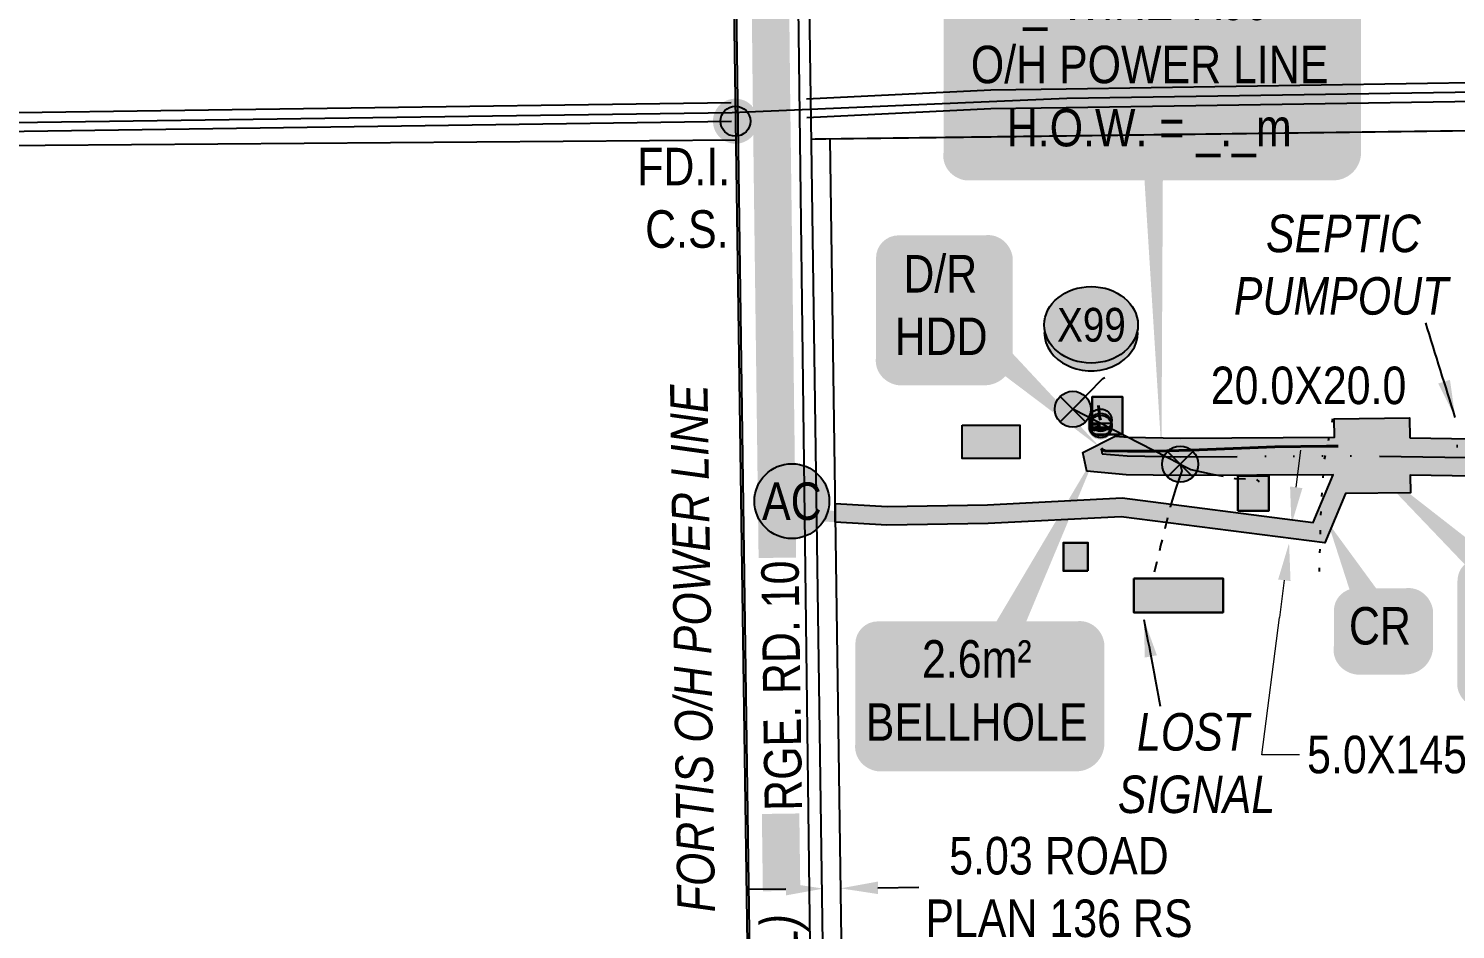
# Model space of a CAD drawing. Extents: x 57693 to 70573, y 5994359 to 6008381.
# Drawn here: x 64982.6 to 65363.4, y 5996692.8 to 5996933 of the extents above; entities that cross this region are included whole.
import ezdxf
from ezdxf.enums import TextEntityAlignment as Align

# ---------------------------------------------------------------- set-up
doc = ezdxf.new("R2010")
doc.units = 0
doc.header["$LTSCALE"] = 5
doc.header["$PDSIZE"] = -3
for name, pattern in [('COOP2', [10, 5, -1, 0, -1, 0, -1, 0, -1, 0, -1]), ('DASHDOT', [25.4, 12.7, -6.35, 0, -6.35]), ('foc-TOPO', [1, 0.2, -0.8]), ('POWERLINE5', [7.8, 2.4, -0.6, 0.6, -0.6, 0.6, -0.6, 2.4])]:
    doc.linetypes.add(name, pattern=pattern)
doc.layers.get('Defpoints').update_dxf_attribs({"color": 9})
for name, color, linetype in [('AS-POWER', 104, 'foc-POWER'), ('AS-POWER-EXISTING', 72, 'POWERLINE5'), ('AS-POWER-EXISTING-PP', 72, 'Continuous'), ('AS-POWER-T', 104, 'Continuous'), ('AS-RESIDENCE', 14, 'Continuous'), ('AS-ROADS', 254, 'Continuous'), ('AS-SYMBOL', 7, 'Continuous'), ('AS-TELEPHONE', 224, 'foc-TEL'), ('CG-NOTES', 7, 'Continuous'), ('F-RW', 190, 'Continuous'), ('L-MON', 1, 'Continuous'), ('L-ROAD-T', 7, 'Continuous'), ('L-SEC', 7, 'Continuous'), ('L-TITLEDB', 4, 'Continuous'), ('L-TITLEDB-T', 4, 'Continuous'), ('P-APEX RECON PAY ITEMS', 240, 'Continuous'), ('P-APEX RECON-10m BUFFER', 51, 'COOP2'), ('P-APEX RECON-URBAN', 30, 'COOP2'), ('P-APEX RECON-WORK AREA', 104, 'Continuous'), ('P-CROSSINGS', 250, 'Continuous'), ('T-VEGETATION CHANGE', 104, 'foc-TOPO')]:
    doc.layers.add(name, color=color, linetype=linetype)
for name, color, linetype, lineweight in [('AS-RECON EXISTING', 151, 'DASHDOT', 40), ('P-APEX RECON-TWS-T', 104, 'Continuous', 9), ('T-TEXT', 48, 'Continuous', 18)]:
    doc.layers.add(name, color=color, linetype=linetype, lineweight=lineweight)
doc.layers.add('AS-STRUCTURE', color=7, linetype='Continuous', lineweight=30, true_color=0x595959)
doc.layers.add('AS-STRUCTURE-H', color=7, linetype='Continuous', true_color=0xa8a8a8)
doc.layers.add('P-APEX RECON-TO BE DRILLED-H', color=7, linetype='Continuous', true_color=0xffafe1)
doc.styles.add('1.8', font='ARIALN.TTF', dxfattribs={"height": 2})
doc.styles.add('175L', font='ARIALN.TTF', dxfattribs={"height": 10})
doc.styles.add('80', font='ARIALN.TTF', dxfattribs={"height": 10})
doc.styles.add('80CG', font='ARIALN.TTF', dxfattribs={"height": 10})
doc.styles.add('80L', font='ARIALN.TTF', dxfattribs={"height": 10})
doc.styles.add('80LS', font='ARIALNI.TTF', dxfattribs={"height": 10})
doc.styles.add('Crossing', font='ARIALN.TTF', dxfattribs={"height": 10})
doc.styles.add('foc-LtypeFont', font='ARIALN.TTF', dxfattribs={"height": 7.35})
doc.linetypes.add('foc-POWER', pattern='A,6,-1,["P",foc-LtypeFont,S=0.2,R=0,X=-0.625,Y=-0.75],-1.24,4', length=12.24)
doc.linetypes.add('foc-POWER-NOLINE', pattern='A,0,-4,["P",foc-LtypeFont,S=0.2,R=0,X=-0.625,Y=-0.75],-8.24', length=12.24)
doc.linetypes.add('foc-TEL', pattern='A,2,-1,["T",foc-LtypeFont,S=0.2,R=0,X=-0.425,Y=-0.75],-1.24,8', length=12.24)
doc.dimstyles.new('Compass 1 000', dxfattribs={"dimtxt": 1.8, "dimasz": 2, "dimexe": 0.2, "dimexo": 0.0625, "dimgap": 0.5, "dimtad": 0, "dimtih": 1, "dimtoh": 1, "dimzin": 0, "dimdsep": 46, "dimtxsty": '1.8', "dimcen": 0.1, "dimse1": 1, "dimse2": 1, "dimclrd": 256, "dimclrt": 256, "dimaunit": 1, "dimadec": 4, "dimazin": 0, "dimtfac": 0.06, "dimtofl": 0, "dimtmove": 0, "dimatfit": 0, "dimfxl": 0.2, "dimtolj": 1, "dimtzin": 0, "dimlwd": -1, "dimarcsym": 0})
doc.dimstyles.new('Compass 5 000', dxfattribs={"dimscale": 5, "dimtxt": 9, "dimasz": 2, "dimexe": 0.2, "dimexo": 0.0625, "dimgap": 0.5, "dimtad": 0, "dimtih": 1, "dimtoh": 1, "dimzin": 0, "dimdsep": 46, "dimtxsty": '80CG', "dimcen": 0.1, "dimse1": 1, "dimse2": 1, "dimclrd": 256, "dimclrt": 256, "dimaunit": 1, "dimadec": 4, "dimazin": 0, "dimtfac": 0.06, "dimtofl": 0, "dimtmove": 0, "dimatfit": 1, "dimfxl": 0.2, "dimtolj": 1, "dimtzin": 0, "dimlwd": -1, "dimarcsym": 0})

# ---------------------------------------------------------------- blocks, each defined once
blk = doc.blocks.new('fdia')
at = {"color": 255, "const_width": 1}
blk.add_lwpolyline([(-0.5, 0, 1), (0.5, 0, 1)], format="xyb", close=True, dxfattribs=at)
blk = doc.blocks.new('Fdiaa')
blk.add_blockref('fdia', (0, 0))
blk = doc.blocks.new('fdib')
at = {"color": 1, "const_width": 1.6}
blk.add_lwpolyline([(-0.4, 0, 1), (0.4, 0, 1)], format="xyb", close=True, dxfattribs=at)
at = {"color": 1}
blk.add_circle((0, 0), 0.8, dxfattribs=at)
blk = doc.blocks.new('Fdibb')
blk.add_blockref('fdib', (0, 0))
blk = doc.blocks.new('fdicc')
for name in ['Fdibb', 'Fdiaa']:
    blk.add_blockref(name, (0, 0))
blk = doc.blocks.new('FDI')
blk.add_blockref('fdicc', (0, 0))
blk = doc.blocks.new('*D502')
at = {"layer": 'Defpoints', "color": 0, "transparency": 16777216}
for p in [(65194, 5996753.46), (65198.58, 5996753.53), (65199.3, 5996703.76)]:
    blk.add_point(p, dxfattribs=at)
at = {"layer": 'L-TITLEDB-T', "transparency": 16777216}
for p, q in [((65184.71, 5996703.55), (65174.71, 5996703.41)), ((65209.29, 5996703.9), (65220.15, 5996704.05))]:
    blk.add_line(p, q, dxfattribs=at)
for points in [[(65184.68, 5996705.21), (65184.73, 5996701.88), (65194.71, 5996703.69)], [(65209.27, 5996705.57), (65209.32, 5996702.23), (65199.3, 5996703.76)]]:
    blk.add_solid(points, dxfattribs=at)
at = {"layer": 'L-TITLEDB-T', "transparency": 16777216, "insert": (65257.57, 5996704.05), "char_height": 10, "attachment_point": 5, "style": '80CG', "bg_fill": 3, "box_fill_scale": 1.1, "bg_fill_color": 256, "bg_fill_true_color": 13158600, "bg_fill_transparency": 0}
blk.add_mtext('\\A1;5.03 ROAD\\PPLAN 136 RS', dxfattribs=at)
blk = doc.blocks.new('*U1187')
h = blk.add_hatch(color=255)
h.dxf.hatch_style = 1
edge = h.paths.add_edge_path()
edge.add_arc((0, 0), 9.99, 0, 360)
at = {"color": 170}
blk.add_circle((0, 0), 9.99, dxfattribs=at)
at = {"color": 170, "style": '175L'}
blk.add_text('AC', height=10, dxfattribs=at).set_placement((0, 0), align=Align.MIDDLE_CENTER)
blk = doc.blocks.new('POWERPOLE')
h = blk.add_hatch(color=255)
edge = h.paths.add_edge_path()
edge.add_arc((0, 0), 0.96, 0, 360)
at = {"linetype": 'Continuous'}
for p, q in [((0.679, -0.679), (-0.679, 0.679)), ((-0.679, -0.679), (0.679, 0.679))]:
    blk.add_line(p, q, dxfattribs=at)
blk.add_circle((0, 0), 0.96, dxfattribs=at)
blk = doc.blocks.new('*U2038')
at = {"true_color": 0xffffa8}
h = blk.add_hatch(color=51, dxfattribs=at)
edge = h.paths.add_edge_path()
edge.add_line((-6.5, -11.5), (6.5, -11.5))
edge.add_arc((6.5, -5.5), 6, 270, 360)
edge.add_line((12.5, -5.5), (12.5, 4))
edge.add_arc((6.5, 4), 6, 0, 90)
edge.add_line((6.5, 10), (-6.5, 10))
edge.add_arc((-6.5, 4), 6, 90, 180)
edge.add_line((-12.5, 4), (-12.5, -5.5))
edge.add_arc((-6.5, -5.5), 6, 180, 270)
at = {"color": 240, "flags": 128}
for points in [[(-14.08, 27.56, 0, 10, 0), (0, 0, 5, 5, 0)], [(11.03, -3.01, 0, 10, 0), (0, 0, 5, 5, 0)]]:
    blk.add_lwpolyline(points, format="xyseb", dxfattribs=at)
blk.add_lwpolyline([(-6.5, -11.5, 3, 3, 0), (6.5, -11.5, 3, 3, 0.414214), (12.5, -5.5, 3, 3, 0), (12.5, 4, 3, 0, 0.414214), (6.5, 10, 0, 0, 0), (-6.5, 10, 0, 0, 0.414214), (-12.5, 4, 0, 0, 0), (-12.5, -5.5, 0, 3, 0.414214)], format="xyseb", close=True, dxfattribs=at)
at = {"color": 4, "style": '80'}
blk.add_attdef('OTHER_001', (-14.7, -5), '', height=10, dxfattribs=at)
blk = doc.blocks.new('*U2039')
at = {"true_color": 0xffffa8}
h = blk.add_hatch(color=51, dxfattribs=at)
edge = h.paths.add_edge_path()
edge.add_line((-11.5, -20), (11.5, -20))
edge.add_arc((11.5, -14), 6, 270, 360)
edge.add_line((17.5, -14), (17.5, 12.5))
edge.add_arc((11.5, 12.5), 6, 0, 90)
edge.add_line((11.5, 18.5), (-11.5, 18.5))
edge.add_arc((-11.5, 12.5), 6, 90, 180)
edge.add_line((-17.5, 12.5), (-17.5, -14))
edge.add_arc((-11.5, -14), 6, 180, 270)
at = {"color": 240, "flags": 128}
blk.add_lwpolyline([(-11.5, -20, 3, 3, 0), (11.5, -20, 3, 3, 0.414214), (17.5, -14, 3, 3, 0), (17.5, 12.5, 3, 0, 0.414214), (11.5, 18.5, 0, 0, 0), (-11.5, 18.5, 0, 0, 0.414214), (-17.5, 12.5, 0, 0, 0), (-17.5, -14, 0, 3, 0.414214)], format="xyseb", close=True, dxfattribs=at)
for points in [[(42.59, -38.36, 0, 10, 0), (0, 0, 5, 5, 0)], [(11.03, -3.01, 0, 10, 0), (0, 0, 5, 5, 0)]]:
    blk.add_lwpolyline(points, format="xyseb", dxfattribs=at)
at = {"color": 4, "style": '80'}
blk.add_attdef('OTHER_001', (-14.7, -5), '', height=10, dxfattribs=at)
blk = doc.blocks.new('RISER')
h = blk.add_hatch(color=255)
h.dxf.hatch_style = 1
edge = h.paths.add_edge_path()
edge.add_arc((0, 0), 0.7, 0, 360)
blk.add_hatch(color=13).paths.add_polyline_path([(0.581, -0.15), (-0.581, -0.15, 0.774597)])
at = {"color": 13}
blk.add_line((-0.581, -0.15), (0.581, -0.15), dxfattribs=at)
blk.add_circle((0, 0), 0.6, dxfattribs=at)
blk = doc.blocks.new('*U2058')
at = {"true_color": 0xffffa8}
h = blk.add_hatch(color=51, dxfattribs=at)
edge = h.paths.add_edge_path()
edge.add_line((-19, -20), (19, -20))
edge.add_arc((19, -14), 6, 270, 360)
edge.add_line((25, -14), (25, 12.5))
edge.add_arc((19, 12.5), 6, 0, 90)
edge.add_line((19, 18.5), (-19, 18.5))
edge.add_arc((-19, 12.5), 6, 90, 180)
edge.add_line((-25, 12.5), (-25, -14))
edge.add_arc((-19, -14), 6, 180, 270)
at = {"color": 240, "flags": 128}
for points in [[(-50.79, 45.88, 0, 10, 0), (0, 0, 5, 5, 0)], [(11.03, -3.01, 0, 10, 0), (0, 0, 5, 5, 0)]]:
    blk.add_lwpolyline(points, format="xyseb", dxfattribs=at)
blk.add_lwpolyline([(-19, -20, 3, 3, 0), (19, -20, 3, 3, 0.414214), (25, -14, 3, 3, 0), (25, 12.5, 3, 0, 0.414214), (19, 18.5, 0, 0, 0), (-19, 18.5, 0, 0, 0.414214), (-25, 12.5, 0, 0, 0), (-25, -14, 0, 3, 0.414214)], format="xyseb", close=True, dxfattribs=at)
at = {"color": 4, "style": '80'}
blk.add_attdef('OTHER_001', (-14.7, -5), '', height=10, dxfattribs=at)
blk = doc.blocks.new('xing2')
h = blk.add_hatch(color=50)
h.dxf.hatch_style = 1
edge = h.paths.add_edge_path()
edge.add_ellipse((0, 0), major_axis=(-12.5, 0), ratio=0.816297, start_angle=0, end_angle=360)
h = blk.add_hatch(color=250)
h.dxf.hatch_style = 1
edge = h.paths.add_edge_path()
edge.add_ellipse((0, -2.05), major_axis=(-12.5, 0), ratio=0.816297, start_angle=0, end_angle=180)
edge.add_line((12.5, -2.05), (12.5, 0))
edge.add_ellipse((0, 0), major_axis=(-12.5, 0), ratio=0.816297, start_angle=0, end_angle=180, ccw=False)
edge.add_line((-12.5, 0), (-12.5, -2.05))
at = {"color": 250}
blk.add_ellipse((0, 0), major_axis=(-12.5, 0), ratio=0.816297, dxfattribs=at)
blk.add_ellipse((0, -2.05), major_axis=(-12.5, 0), ratio=0.816297, start_param=0, end_param=3.141593, dxfattribs=at)
at = {"color": 250, "style": 'Crossing'}
blk.add_attdef('CROSSING', text='', height=9, dxfattribs=at).set_placement((0.09, 0.02), align=Align.MIDDLE_CENTER)
at = {"color": 250, "style": 'Crossing', "flags": 1}
for tag, p in [('OWNER', (0.09, -12.49)), ('DESCRIPTION', (0.09, -25.77)), ('LOCATION', (0.09, -39.3)), ('DWG_REF', (0.09, -52.84))]:
    blk.add_attdef(tag, text='', height=9, dxfattribs=at).set_placement(p, align=Align.MIDDLE_CENTER)
blk = doc.blocks.new('*U2099')
h = blk.add_hatch(color=255)
edge = h.paths.add_edge_path()
edge.add_line((-49, -37), (49, -37))
edge.add_arc((49, -31), 6, 270, 360)
edge.add_line((55, -31), (55, 29.5))
edge.add_arc((49, 29.5), 6, 0, 90)
edge.add_line((49, 35.5), (-49, 35.5))
edge.add_arc((-49, 29.5), 6, 90, 180)
edge.add_line((-55, 29.5), (-55, -31))
edge.add_arc((-49, -31), 6, 180, 270)
at = {"color": 104, "flags": 128}
blk.add_lwpolyline([(-49, -37, 3, 3, 0), (49, -37, 3, 3, 0.414214), (55, -31, 3, 3, 0), (55, 29.5, 3, 0, 0.414214), (49, 35.5, 0, 0, 0), (-49, 35.5, 0, 0, 0.414214), (-55, 29.5, 0, 0, 0), (-55, -31, 0, 3, 0.414214)], format="xyseb", close=True, dxfattribs=at)
blk.add_lwpolyline([(3.18, -110.87, 0, 7.5, 0), (0, 0, 0, 0, 0)], format="xyseb", dxfattribs=at)
at = {"color": 104, "style": '80'}
blk.add_attdef('ENTER_TEXT_001', (-26.85, -4.92), '', height=10, dxfattribs=at)
blk = doc.blocks.new('*U2165')
at = {"true_color": 0xffffa8}
h = blk.add_hatch(color=51, dxfattribs=at)
edge = h.paths.add_edge_path()
edge.add_line((-26.5, -20), (26.5, -20))
edge.add_arc((26.5, -14), 6, 270, 360)
edge.add_line((32.5, -14), (32.5, 12.5))
edge.add_arc((26.5, 12.5), 6, 0, 90)
edge.add_line((26.5, 18.5), (-26.5, 18.5))
edge.add_arc((-26.5, 12.5), 6, 90, 180)
edge.add_line((-32.5, 12.5), (-32.5, -14))
edge.add_arc((-26.5, -14), 6, 180, 270)
at = {"color": 240, "flags": 128}
for points in [[(32.23, 64.1, 0, 10, 0), (0, 0, 5, 5, 0)], [(11.03, -3.01, 0, 10, 0), (0, 0, 5, 5, 0)]]:
    blk.add_lwpolyline(points, format="xyseb", dxfattribs=at)
blk.add_lwpolyline([(-26.5, -20, 3, 3, 0), (26.5, -20, 3, 3, 0.414214), (32.5, -14, 3, 3, 0), (32.5, 12.5, 3, 0, 0.414214), (26.5, 18.5, 0, 0, 0), (-26.5, 18.5, 0, 0, 0.414214), (-32.5, 12.5, 0, 0, 0), (-32.5, -14, 0, 3, 0.414214)], format="xyseb", close=True, dxfattribs=at)
at = {"color": 4, "style": '80'}
blk.add_attdef('OTHER_001', (-14.7, -5), '', height=10, dxfattribs=at)
blk = doc.blocks.new('*D2167')
at = {"layer": 'Defpoints', "color": 0, "transparency": 16777216}
for p in [(65318.21, 5996800.95), (65317.58, 5996795.99), (65318.98, 5996795.81)]:
    blk.add_point(p, dxfattribs=at)
at = {"layer": 'P-APEX RECON-TWS-T', "transparency": 16777216}
for p, q in [((65320.89, 5996810.69), (65322.16, 5996820.6)), ((65317.71, 5996785.89), (65316.44, 5996775.97)), ((65311.75, 5996739.37), (65316.44, 5996775.97)), ((65321.75, 5996739.37), (65311.75, 5996739.37))]:
    blk.add_line(p, q, dxfattribs=at)
for points in [[(65319.24, 5996810.9), (65322.54, 5996810.47), (65319.62, 5996800.77)], [(65316.06, 5996786.1), (65319.37, 5996785.68), (65318.98, 5996795.81)]]:
    blk.add_solid(points, dxfattribs=at)
at = {"layer": 'P-APEX RECON-TWS-T', "transparency": 16777216, "insert": (65349.9, 5996739.37), "char_height": 10, "attachment_point": 5, "style": '80CG'}
blk.add_mtext('\\A1;5.0X145.5', dxfattribs=at)

msp = doc.modelspace()

# ---------------------------------------------------------------- hatches: boundary and pattern name
at = {"layer": 'AS-STRUCTURE-H'}
h = msp.add_hatch(color=256, dxfattribs=at)
h.dxf.hatch_style = 1
h.paths.add_polyline_path([(65266.449, 5996824.736), (65274.495, 5996824.736), (65274.495, 5996834.82), (65266.449, 5996834.82)])
h = msp.add_hatch(color=256, dxfattribs=at)
h.dxf.hatch_style = 1
h.paths.add_polyline_path([(65231.749, 5996827.291), (65247.116, 5996827.291), (65247.116, 5996818.393), (65231.749, 5996818.393)])
h = msp.add_hatch(color=256, dxfattribs=at)
h.dxf.hatch_style = 1
h.paths.add_polyline_path([(65305.319, 5996804.403), (65313.559, 5996804.403), (65313.559, 5996813.7), (65305.319, 5996813.7)])
h = msp.add_hatch(color=256, dxfattribs=at)
h.dxf.hatch_style = 1
h.paths.add_polyline_path([(65265.316, 5996788.395), (65258.776, 5996788.395), (65258.776, 5996795.879), (65265.316, 5996795.879)])
h = msp.add_hatch(color=256, dxfattribs=at)
h.dxf.hatch_style = 1
h.paths.add_polyline_path([(65277.552, 5996786.392), (65301.391, 5996786.392), (65301.391, 5996777.326), (65277.552, 5996777.326)])
at = {"layer": 'P-APEX RECON-10m BUFFER'}
h = msp.add_hatch(color=256, dxfattribs=at)
h.dxf.hatch_style = 1
h.paths.add_polyline_path([(65351.156, 5996823.883), (65390.177, 5996823.273), (65389.972, 5996831.458), (65410.003, 5996831.925), (65410.523, 5996812.008), (65390.47, 5996811.54), (65390.427, 5996813.275), (65351.305, 5996813.887), (65351.375, 5996809.248), (65334.041, 5996809.037), (65328.509, 5996795.859), (65274.213, 5996802.819), (65238.713, 5996801.043), (65211.65, 5996800.576), (65197.907, 5996801.349), (65197.836, 5996806.357), (65211.748, 5996805.575), (65238.545, 5996806.037), (65274.407, 5996807.831), (65325.374, 5996801.298), (65330.728, 5996814.051), (65289.95, 5996813.82), (65275.467, 5996814.036), (65265.021, 5996815.001), (65263.936, 5996819.971), (65272.566, 5996824.339), (65276.002, 5996824.022), (65289.996, 5996823.813), (65331.11, 5996824.046), (65331.042, 5996828.926), (65351.077, 5996829.17)])
at = {"layer": 'P-APEX RECON-TO BE DRILLED-H'}
h = msp.add_hatch(color=256, dxfattribs=at)
h.dxf.hatch_style = 1
h.paths.add_polyline_path([(65338.167, 5996814.094), (65338.11, 5996824.086), (65289.996, 5996823.813), (65276.002, 5996824.022), (65272.566, 5996824.339), (65263.936, 5996819.971), (65265.021, 5996815.001), (65275.467, 5996814.036), (65289.95, 5996813.82)])

# ---------------------------------------------------------------- linework, layer by layer
at = {"layer": 'AS-POWER'}
msp.add_line((65289.923, 5996816.868), (65261.262, 5996831.494), dxfattribs=at)
at = {"layer": 'AS-POWER', "flags": 128}
msp.add_lwpolyline([(65178.289, 5996458.059), (65166.362, 5997306.064), (65165.285, 5997375.682)], dxfattribs=at)
at = {"layer": 'AS-POWER-EXISTING', "flags": 128}
for points in [[(65261.262, 5996831.494), (65269.326, 5996839.649), (65271.483, 5996840.94)], [(65289.923, 5996816.868), (65290.353, 5996815.091), (65288.795, 5996810.485), (65287.247, 5996805.483), (65284.697, 5996795.155), (65283.009, 5996788.037)], [(65289.923, 5996816.868), (65292.802, 5996815.386), (65298.418, 5996814.147), (65304.578, 5996813.038), (65307.66, 5996812.895), (65309.968, 5996812.995), (65310.994, 5996812.143)]]:
    msp.add_lwpolyline(points, dxfattribs=at)
at = {"layer": 'AS-RECON EXISTING', "color": 240, "flags": 128}
for points in [[(65268.398, 5996829.515), (65268.168, 5996832.458)], [(65268.687, 5996828.559), (65268.398, 5996829.515)], [(65268.7, 5996827.445), (65266.025, 5996827.49)], [(65267.429, 5996826.639), (65266.769, 5996825.702)], [(65268.698, 5996826.894), (65267.429, 5996826.639)]]:
    msp.add_lwpolyline(points, dxfattribs=at)
at = {"layer": 'AS-RECON EXISTING', "flags": 128}
msp.add_lwpolyline([(65268.817, 5996821.036), (65269.17, 5996820.661), (65269.85, 5996820.416), (65275.874, 5996820.278), (65283.221, 5996820.29), (65292.688, 5996820.57), (65304.087, 5996821.029), (65315.187, 5996821.491), (65328.973, 5996821.614), (65338.342, 5996821.762), (65346.659, 5996821.742), (65357.439, 5996821.672), (65365.546, 5996821.65), (65379.198, 5996821.397), (65390.812, 5996821.459), (65400.777, 5996821.822), (65401.798, 5996821.861), (65403.646, 5996821.953), (65408.676, 5996822.124), (65410.344, 5996821.991), (65415.235, 5996821.82)], dxfattribs=at)
at = {"layer": 'AS-RESIDENCE'}
msp.add_lwpolyline([(65231.749, 5996827.291), (65247.116, 5996827.291), (65247.116, 5996818.393), (65231.749, 5996818.393)], close=True, dxfattribs=at)
at = {"layer": 'AS-ROADS', "flags": 128}
for points, const_width in [([(65173.004, 5997542.398), (65174.65, 5997493.519), (65180.885, 5996913.159), (65188.226, 5996337.611), (65200.055, 5995574.515), (65207.035, 5995169.985), (65207.035, 5995098.464), (65208.256, 5995051.621), (65209.964, 5994976.379), (65213.076, 5994623.323), (65218.919, 5994371.43)], 9.993), ([(65181.404, 5996804.098), (65197.273, 5996802.903), (65221.077, 5996802.903), (65248.359, 5996803.772), (65263.358, 5996804.75), (65269.662, 5996805.184)], 2.998)]:
    msp.add_lwpolyline(points, dxfattribs=dict(at, const_width=const_width))
at = {"layer": 'AS-STRUCTURE'}
for points in [[(65266.449, 5996824.736), (65274.495, 5996824.736), (65274.495, 5996834.82), (65266.449, 5996834.82)], [(65305.319, 5996804.403), (65313.559, 5996804.403), (65313.559, 5996813.7), (65305.319, 5996813.7)], [(65265.316, 5996788.395), (65258.776, 5996788.395), (65258.776, 5996795.879), (65265.316, 5996795.879)], [(65277.552, 5996786.392), (65301.391, 5996786.392), (65301.391, 5996777.326), (65277.552, 5996777.326)]]:
    msp.add_lwpolyline(points, close=True, dxfattribs=at)
at = {"layer": 'AS-TELEPHONE', "flags": 128}
for points in [[(65155.092, 5996451.196), (65157.316, 5996450.448), (65160.836, 5996450.178), (65166.81, 5996450.594), (65170.438, 5996450.229), (65180.683, 5996450.324), (65183.646, 5996450), (65192.156, 5996451.563), (65193.076, 5996452.634), (65193.483, 5996454.053), (65193.825, 5996456.857), (65194.053, 5996462.321), (65193.924, 5996467.591), (65182.972, 5997345.424), (65183.43, 5997349.241), (65183.814, 5997355.855), (65184.103, 5997365.658), (65183.729, 5997375.916), (65183.604, 5997380.142), (65183.484, 5997383.727), (65184.482, 5997385.823), (65185.065, 5997386.529), (65182.286, 5997386.726), (65182.11, 5997387.029), (65182.029, 5997389.329), (65181.729, 5997398.963), (65179.661, 5997707.559)], [(64263.884, 5996899.911), (64364.115, 5996899.537), (64371.361, 5996899.51), (65170.34, 5996910.594), (65259.66, 5996914.429), (65622.208, 5996919.988), (65950.173, 5996924.535), (66067.068, 5996922.126), (66167.004, 5996924.996)]]:
    msp.add_lwpolyline(points, dxfattribs=at)
at = {"layer": 'F-RW'}
for points in [[(65190.213, 5996914.247), (65239.36, 5996916.649), (65259.457, 5996916.957), (65622.395, 5996922.577), (65950.382, 5996927.176), (66067.211, 5996924.786), (66167.291, 5996927.674)], [(65190.281, 5996909.249), (65239.416, 5996911.65), (65259.512, 5996911.961), (65622.469, 5996917.582), (65950.366, 5996922.179), (66067.273, 5996919.788), (66167.355, 5996922.678)]]:
    msp.add_lwpolyline(points, dxfattribs=at)
at = {"layer": 'F-RW', "flags": 128}
for points in [[(64263.981, 5996902.422), (64363.919, 5996902.067), (64371.227, 5996902.041), (65170.126, 5996913.261)], [(64264.047, 5996897.426), (64363.985, 5996897.071), (64371.252, 5996897.045), (65170.196, 5996908.265)]]:
    msp.add_lwpolyline(points, dxfattribs=at)
at = {"layer": 'L-SEC', "flags": 128}
for points in [[(65159.629, 5997707.275), (65171.257, 5996908.289)], [(65179.732, 5997707.568), (65191.36, 5996908.582)], [(65192.496, 5996903.575), (66068.4, 5996914.825)], [(65171.257, 5996908.289), (65182.731, 5996099.285)], [(65191.36, 5996908.574), (65202.834, 5996099.57)], [(64365.049, 5996897.104), (65171.328, 5996903.303)]]:
    msp.add_lwpolyline(points, dxfattribs=at)
at = {"layer": 'L-TITLEDB', "flags": 128}
for points in [[(65259.594, 5996904.416), (65561.753, 5996908.3)], [(65239.497, 5996904.158), (65259.594, 5996904.416)], [(65195.384, 5996903.593), (65239.497, 5996904.158)], [(65196.457, 5996903.607), (65207.851, 5996100.278)]]:
    msp.add_lwpolyline(points, dxfattribs=at)
at = {"layer": 'L-TITLEDB'}
msp.add_lwpolyline([(65191.431, 5996903.543), (65195.384, 5996903.593)], dxfattribs=at)
at = {"layer": 'P-APEX RECON-URBAN', "ltscale": 1.5, "flags": 128}
msp.add_lwpolyline([(65268.817, 5996821.036), (65269.122, 5996819.64), (65275.735, 5996819.029), (65289.973, 5996818.817), (65338.139, 5996819.09), (65396.473, 5996818.178), (65401.798, 5996821.861)], dxfattribs=at)
at = {"layer": 'P-APEX RECON-WORK AREA', "flags": 128}
for points in [[(65390.427, 5996813.275), (65351.305, 5996813.887), (65351.375, 5996809.248), (65334.041, 5996809.037), (65328.509, 5996795.859), (65274.213, 5996802.819), (65238.713, 5996801.043), (65211.65, 5996800.576), (65197.907, 5996801.349), (65197.836, 5996806.357), (65211.748, 5996805.575), (65238.545, 5996806.037), (65274.407, 5996807.831), (65325.374, 5996801.298), (65330.728, 5996814.051), (65289.95, 5996813.82), (65275.467, 5996814.036), (65265.021, 5996815.001), (65263.936, 5996819.971), (65272.566, 5996824.339), (65276.002, 5996824.022), (65289.996, 5996823.813), (65331.11, 5996824.046), (65331.042, 5996828.926), (65351.077, 5996829.17), (65351.156, 5996823.883)], [(65351.156, 5996823.883), (65390.177, 5996823.273)]]:
    msp.add_lwpolyline(points, dxfattribs=at)
at = {"layer": 'T-VEGETATION CHANGE', "flags": 128}
msp.add_lwpolyline([(65330.571, 5996828.95), (65328.287, 5996817.77), (65327.457, 5996805.456), (65326.935, 5996786.296)], dxfattribs=at)

# ---------------------------------------------------------------- block references
at = {"layer": 'AS-POWER-EXISTING-PP', "xscale": 4.996261984999982, "yscale": 4.996261984999982, "zscale": 4.996261984999982}
for p in [(65261.26, 5996831.49), (65289.92, 5996816.87)]:
    msp.add_blockref('POWERPOLE', p, dxfattribs=at)
at = {"layer": 'AS-POWER-T'}
ref = msp.add_blockref('*U2099', (65281.747, 5996930.977), dxfattribs=dict(at, xscale=0.999252397, yscale=0.999252397, zscale=0.999252397))
ref.add_attrib('ENTER_TEXT_001', 'WILD ROSE REA', (65236.18, 5996951.944), dxfattribs={"layer": '0', "color": 104, "height": 9.99252, "style": '80'})
ref.add_attrib('ENTER_TEXT_002', "_-WIRE 'X99'", (65248.03, 5996935.248), dxfattribs={"layer": '0', "color": 104, "height": 9.99252, "style": '80'})
ref.add_attrib('ENTER_TEXT_003', 'O/H POWER LINE', (65234.061, 5996918.417), dxfattribs={"layer": '0', "color": 104, "height": 9.99252, "style": '80'})
ref.add_attrib('ENTER_TEXT_004', 'H.O.W. = _._m', (65243.661, 5996901.586), dxfattribs={"layer": '0', "color": 104, "height": 9.99252, "style": '80'})
at = {"layer": 'AS-SYMBOL', "xscale": 4.996261984999982, "yscale": 4.996261984999982, "zscale": 4.996261984999982}
for p in [(65268.69, 5996828.56), (65268.7, 5996827.45), (65268.7, 5996826.89)]:
    msp.add_blockref('RISER', p, dxfattribs=at)
at = {"layer": 'CG-NOTES', "xscale": 0.999252397, "yscale": 0.999252397, "zscale": 0.999252397}
msp.add_blockref('*U1187', (65186.305, 5996806.988), dxfattribs=at)
at = {"layer": 'L-MON', "xscale": 4.999999999999972, "yscale": 4.999999999999972, "zscale": 4.999999999999972}
msp.add_blockref('FDI', (65171.257, 5996908.289), dxfattribs=at)
at = {"layer": 'P-APEX RECON PAY ITEMS'}
ref = msp.add_blockref('*U2039', (65226.26, 5996859.369), dxfattribs=dict(at, xscale=0.999252397, yscale=0.999252397, zscale=0.999252397))
ref.add_attrib('OTHER_001', 'D/R', (65216.056, 5996862.615), dxfattribs={"layer": '0', "color": 4, "height": 9.9925, "style": '80'})
ref.add_attrib('OTHER_002', 'HDD', (65213.742, 5996845.961), dxfattribs={"layer": '0', "color": 4, "height": 9.9925, "style": '80'})
ref = msp.add_blockref('*U2058', (65388.891, 5996773.248), dxfattribs=dict(at, xscale=0.999252397, yscale=0.999252397, zscale=0.999252397))
ref.add_attrib('OTHER_001', 'HDD', (65376.373, 5996776.753), dxfattribs={"layer": '0', "color": 4, "height": 9.9925, "style": '80'})
ref.add_attrib('OTHER_002', 'PLW/CR', (65366.275, 5996759.921), dxfattribs={"layer": '0', "color": 4, "height": 9.9925, "style": '80'})
ref = msp.add_blockref('*U2038', (65343.413, 5996773.759), dxfattribs=dict(at, xscale=0.999252397, yscale=0.999252397, zscale=0.999252397))
ref.add_attrib('OTHER_001', 'CR', (65334.957, 5996768.759), dxfattribs={"layer": '0', "color": 4, "height": 9.9925, "style": '80'})
at = {"layer": 'P-CROSSINGS', "xscale": 0.999252397, "yscale": 0.999252397, "zscale": 0.999252397}
msp.add_blockref('xing2', (65266.157, 5996853.996), dxfattribs=at).add_auto_attribs({'CROSSING': 'X99'})

# ---------------------------------------------------------------- texts
at = {"layer": 'AS-POWER-T', "linetype": 'foc-POWER-NOLINE', "insert": (65155.804, 5996696.883), "char_height": 10.00952, "attachment_point": 1, "rotation": 90.81524, "style": '175L'}
msp.add_mtext_dynamic_manual_height_columns('\\pi0.37947;{\\fArial Narrow|b0|i1|c0|p34;FORTIS O/H POWER LINE}', width=141.52042, gutter_width=50, heights=[0], dxfattribs=at)
at = {"layer": 'AS-RECON EXISTING', "linetype": 'Continuous', "insert": (65272.818, 5996750.486), "char_height": 9.99252, "attachment_point": 1, "style": '80'}
msp.add_mtext_dynamic_manual_height_columns('\\pi5.5765;{\\fArial Narrow|b0|i1|c0|p18;LOST\\P\\pi0.47113;SIGNAL}', width=41.75075, gutter_width=44.962, heights=[0], dxfattribs=at)
at = {"layer": 'P-APEX RECON-TWS-T', "style": '175L'}
msp.add_text('20.0X20.0', height=9.9925, dxfattribs=at).set_placement((65298.077, 5996832.857))
at = {"layer": 'T-TEXT', "insert": (65327.12, 5996883.365), "char_height": 9.99252, "attachment_point": 1, "style": '1.8'}
msp.add_mtext_dynamic_manual_height_columns('\\pi-14.312;{\\fArial Narrow|b0|i1|c0|p34;SEPTIC\\P\\pi-22.876;PUMPOUT}', width=12.0009, gutter_width=10, heights=[0], dxfattribs=at)

# ---------------------------------------------------------------- dimensions: what is measured, and where the dimension line sits
at = {"layer": 'P-APEX RECON-TWS-T'}
dim = msp.add_linear_dim(base=(65318.983, 5996795.808), p1=(65318.215, 5996800.947), p2=(65317.579, 5996795.988), angle=262.69548, text='5.0X145.5', dimstyle='Compass 5 000', override={"dimtmove": 1}, dxfattribs=at)
dim.commit()
dim.dimension.update_dxf_attribs({"geometry": '*D2167', "text_midpoint": (65322.53, 5996739.369), "dimtype": 161})

# ---------------------------------------------------------------- leaders
at = {"layer": 'AS-RECON EXISTING', "linetype": 'Continuous', "path_type": 1}
msp.add_leader([(65280.24, 5996775.42, 659.785), (65284.611, 5996752.345, 659.785)], dimstyle='Compass 5 000', override={"dimgap": 0.5, "dimtad": 0}, dxfattribs=at)
at = {"layer": 'T-TEXT', "path_type": 1}
msp.add_leader([(65363.319, 5996829.31), (65355.434, 5996854.547)], dimstyle='Compass 1 000', override={"dimasz": 10, "dimgap": 0.5, "dimtad": 0}, dxfattribs=at)

# ---------------------------------------------------------------- next in the draw order: texts
at = {"layer": 'L-MON', "insert": (65125.665, 5996901.199), "char_height": 9.99252, "attachment_point": 1, "style": '1.8', "bg_fill": 3, "box_fill_scale": 1.1, "bg_fill_color": 256, "bg_fill_transparency": 0}
msp.add_mtext_dynamic_manual_height_columns('\\pi19.374;FD.I.\\P\\pi21.5;C.S.', width=42.23506, gutter_width=10, heights=[0], dxfattribs=at)
at = {"layer": 'L-ROAD-T', "insert": (65178.589, 5996757.715), "char_height": 9.98505, "width": 66.24342, "attachment_point": 2, "rotation": 90.81102, "style": '80L', "bg_fill": 3, "box_fill_scale": 1.1, "bg_fill_color": 256, "bg_fill_transparency": 0}
msp.add_mtext('RGE. RD. 10', dxfattribs=at)
at = {"layer": 'T-TEXT', "insert": (65178.741, 5996631.964), "char_height": 9.99252, "width": 140.0148, "attachment_point": 2, "rotation": 90.81102, "style": '80LS', "bg_fill": 3, "box_fill_scale": 1.1, "bg_fill_color": 256, "bg_fill_transparency": 0}
msp.add_mtext('(HIGH GRADE GRAVEL)', dxfattribs=at)

# ---------------------------------------------------------------- next in the draw order: dimensions: what is measured, and where the dimension line sits
at = {"layer": 'L-TITLEDB-T', "color": 3}
dim = msp.add_linear_dim(base=(65199.296, 5996703.757), p1=(65193.995, 5996753.464), p2=(65198.584, 5996753.529), angle=0.819, text='5.03 ROAD\\PPLAN 136 RS', dimstyle='Compass 5 000', override={"dimtfill": 1}, dxfattribs=at)
dim.commit()
dim.dimension.update_dxf_attribs({"geometry": '*D502', "text_midpoint": (65257.569, 5996704.055), "dimtype": 161})

# ---------------------------------------------------------------- next in the draw order: block references
at = {"layer": 'P-APEX RECON PAY ITEMS'}
ref = msp.add_blockref('*U2165', (65235.727, 5996756.449), dxfattribs=dict(at, xscale=0.999252397, yscale=0.999252397, zscale=0.999252397))
ref.add_attrib('OTHER_001', '2.6m²', (65221.031, 5996759.934), dxfattribs={"layer": '0', "color": 4, "height": 9.9925, "style": '80'})
ref.add_attrib('OTHER_002', 'BELLHOLE', (65206.025, 5996743.102), dxfattribs={"layer": '0', "color": 4, "height": 9.9925, "style": '80'})

doc.saveas('drawing.dxf')
